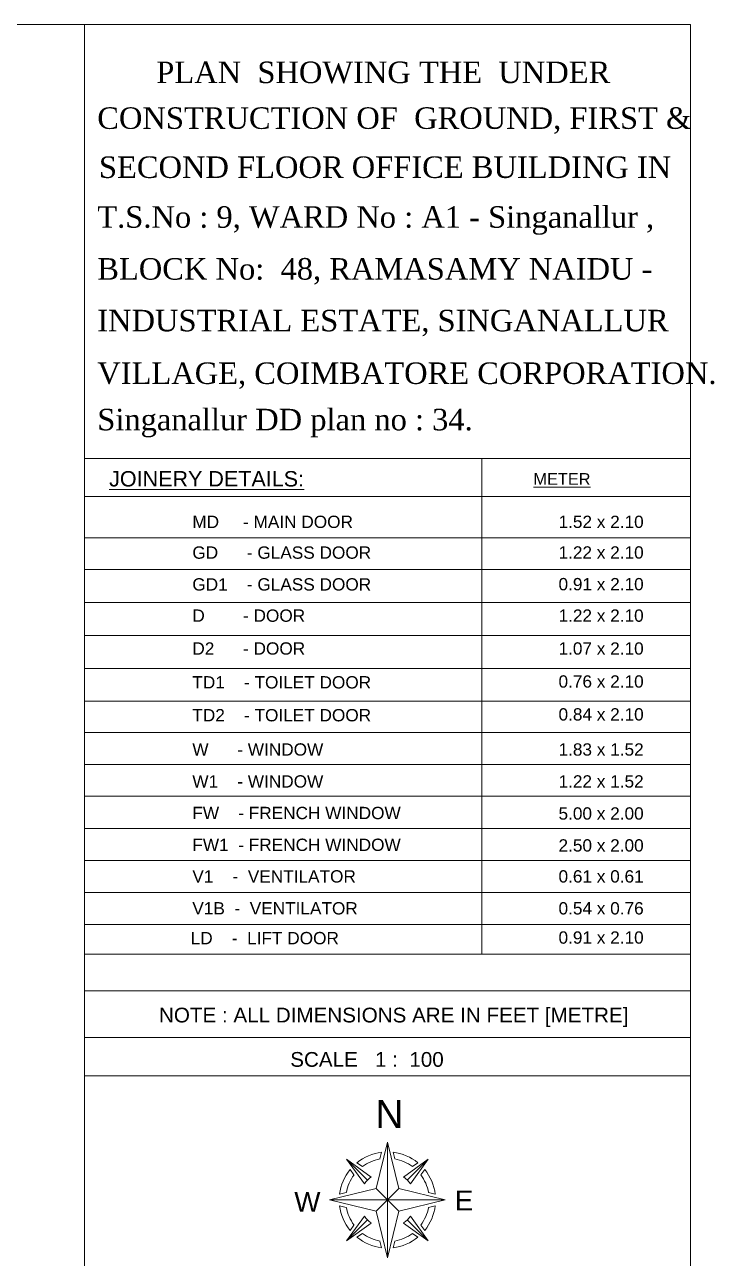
# Model space of a CAD drawing. Header units: metres. Extents: x -1560643 to -1560434, y 43491 to 43663.
# Drawn here: x -1560567.62 to -1560552.81, y 43576.47 to 43602.96 of the extents above; entities that cross this region are included whole.
import ezdxf
from ezdxf.enums import TextEntityAlignment as Align

# ---------------------------------------------------------------- set-up
doc = ezdxf.new("R2010")
doc.units = ezdxf.units.M
doc.header["$LTSCALE"] = 750
doc.header["$MEASUREMENT"] = 0
doc.layers.get('0').update_dxf_attribs({"lineweight": 5})
doc.layers.add('BLK_1_FLR_0_DRINKING_WATER', color=7, linetype='Continuous', lineweight=5)
doc.styles.add('bold', font='arial.ttf')
doc.styles.get("Standard").update_dxf_attribs({"font": 'arial.ttf'})
doc.styles.add('style1', font='times.ttf', dxfattribs={"width": 0.95, "height": 200})

# ---------------------------------------------------------------- blocks, each defined once
blk = doc.blocks.new('A$C52BB42CC')
at = {"linetype": 'ByBlock'}
for p, q in [((3539, 4432.7), (0, 4432.7)), ((3026.5, 2394.8), (3026.5, 4432.7)), ((3539, 2394.8), (3539, 4432.7)), ((3362.6, 3646.6), (3362.6, 4065.8)), ((3026.5, 4033.6), (3539, 4033.6)), ((3026.5, 3998.8), (3539, 3998.8)), ((3026.5, 3971.9), (3539, 3971.9)), ((3026.5, 3944.1), (3539, 3944.1)), ((3026.5, 3944.1), (3539, 3944.1)), ((3026.5, 3916.2), (3539, 3916.2)), ((3026.5, 3888.4), (3372.1, 3888.4)), ((3026.5, 3888.4), (3372.1, 3888.4)), ((3026.5, 3888.4), (3372.1, 3888.4)), ((3026.5, 3888.4), (3539, 3888.4)), ((3026.5, 3860.6), (3372.1, 3860.6)), ((3026.5, 3860.6), (3372.1, 3860.6)), ((3026.5, 3860.6), (3372.1, 3860.6)), ((3026.5, 3860.6), (3539, 3860.6)), ((3026.5, 3834.3), (3539, 3834.3)), ((3026.5, 3834.3), (3539, 3834.3)), ((3026.5, 3834.3), (3539, 3834.3)), ((3026.5, 3834.3), (3539, 3834.3)), ((3026.5, 3807.2), (3539, 3807.2)), ((3026.5, 3807.2), (3539, 3807.2)), ((3026.5, 3807.2), (3539, 3807.2)), ((3026.5, 3807.2), (3539, 3807.2)), ((3026.5, 3780.2), (3539, 3780.2)), ((3026.5, 3780.2), (3539, 3780.2)), ((3026.5, 3780.2), (3539, 3780.2)), ((3026.5, 3780.2), (3539, 3780.2)), ((3026.5, 3780.2), (3539, 3780.2)), ((3026.5, 3780.2), (3539, 3780.2)), ((3026.5, 3780.2), (3539, 3780.2)), ((3026.5, 3780.2), (3539, 3780.2)), ((3026.5, 3780.2), (3539, 3780.2)), ((3026.5, 3780.2), (3539, 3780.2)), ((3026.5, 3780.2), (3539, 3780.2)), ((3026.5, 3780.2), (3539, 3780.2)), ((3026.5, 3753.1), (3539, 3753.1)), ((3026.5, 3753.1), (3539, 3753.1)), ((3026.5, 3753.1), (3539, 3753.1)), ((3026.5, 3753.1), (3539, 3753.1)), ((3026.5, 3753.1), (3539, 3753.1)), ((3026.5, 3753.1), (3539, 3753.1)), ((3026.5, 3753.1), (3539, 3753.1)), ((3026.5, 3753.1), (3539, 3753.1)), ((3026.5, 3726), (3539, 3726)), ((3026.5, 3726), (3539, 3726)), ((3026.5, 3726), (3539, 3726)), ((3026.5, 3726), (3539, 3726)), ((3026.5, 3699), (3539, 3699)), ((3026.5, 3699), (3539, 3699)), ((3026.5, 3699), (3539, 3699)), ((3026.5, 3699), (3539, 3699)), ((3026.5, 3671.9), (3539, 3671.9)), ((3026.5, 3646.6), (3539, 3646.6))]:
    blk.add_line(p, q, dxfattribs=at)
for p, q in [((3539, 4065.8), (3026.5, 4065.8)), ((3026.5, 3615.8), (3539, 3615.8)), ((3026.5, 3615.8), (3539, 3615.8)), ((3026.5, 3615.8), (3539, 3615.8)), ((3539, 3576.2), (3026.5, 3576.2)), ((3539, 3543.9), (3026.5, 3543.9)), ((3273.2, 3448.5), (3282.8, 3487.7)), ((3282.8, 3390), (3282.8, 3487.7)), ((3282.8, 3487.7), (3292.4, 3448.5)), ((3276.5, 3473.6), (3277.9, 3479.3)), ((3289, 3473.6), (3287.6, 3479.3)), ((3266, 3455.7), (3248.2, 3473.4)), ((3269.1, 3458.3), (3248.2, 3473.4)), ((3248.2, 3473.4), (3263.3, 3452.5)), ((3251.2, 3464.6), (3254.5, 3460.1)), ((3257, 3470.4), (3261.6, 3467.1)), ((3296.4, 3458.3), (3317.3, 3473.4)), ((3299.6, 3455.7), (3317.3, 3473.4)), ((3317.3, 3473.4), (3302.2, 3452.5)), ((3303.6, 3467.4), (3304, 3467.1)), ((3308.5, 3470.4), (3304, 3467.1)), ((3311, 3460.1), (3314.3, 3464.6)), ((3233.9, 3438.9), (3273.2, 3448.5)), ((3248, 3445.1), (3242.3, 3443.7)), ((3282.8, 3438.9), (3273.2, 3448.5)), ((3282.8, 3438.9), (3292.4, 3448.5)), ((3292.4, 3448.5), (3331.6, 3438.9)), ((3323.2, 3443.7), (3317.5, 3445.1)), ((3233.9, 3438.9), (3331.6, 3438.9)), ((3273.2, 3429.3), (3233.9, 3438.9)), ((3248, 3432.6), (3242.3, 3434)), ((3282.8, 3438.9), (3273.2, 3429.3)), ((3282.8, 3438.9), (3292.4, 3429.3)), ((3331.6, 3438.9), (3292.4, 3429.3)), ((3317.5, 3432.6), (3323.2, 3434)), ((3263.3, 3425.2), (3248.2, 3404.3)), ((3266, 3422.1), (3248.2, 3404.3)), ((3282.8, 3390), (3273.2, 3429.3)), ((3292.4, 3429.3), (3282.8, 3390)), ((3299.6, 3422.1), (3317.3, 3404.3)), ((3317.3, 3404.3), (3302.2, 3425.2)), ((3248.2, 3404.3), (3269.1, 3419.4)), ((3251.2, 3413.1), (3254.5, 3417.7)), ((3296.4, 3419.4), (3317.3, 3404.3)), ((3314.3, 3413.1), (3311, 3417.7)), ((3257, 3407.3), (3261.6, 3410.6)), ((3276.5, 3404.1), (3277.9, 3398.4)), ((3287.6, 3398.4), (3289, 3404.1)), ((3304, 3410.6), (3308.5, 3407.3))]:
    blk.add_line(p, q)
for radius, start, end in [(40.7, 96.8494, 129.2433), (40.7, 50.7567, 83.1506), (40.7, 140.7567, 173.1506), (35.3, 100.1986, 126.8939), (35.3, 53.1061, 79.8014), (40.7, 6.8494, 39.2433), (35.3, 143.1061, 169.8014), (23.8, 125.1291, 144.8709), (23.8, 35.1291, 54.8709), (35.3, 10.1986, 36.8939), (40.7, 186.8494, 219.2433), (35.3, 190.1986, 216.8939), (35.3, 323.1061, 349.8014), (40.7, 320.7567, 353.1506), (23.8, 215.1291, 234.8709), (23.8, 305.1291, 324.8709), (40.7, 230.7567, 263.1506), (35.3, 233.1061, 259.8014), (40.7, 276.8494, 309.2433), (35.3, 280.1986, 306.8939)]:
    blk.add_arc((3282.8, 3438.9), radius, start, end)
for s, height, style, p in [('PLAN  SHOWING THE  UNDER ', 18.196, 'style1', (3087.3, 4383.3)), ('CONSTRUCTION OF  GROUND, FIRST &', 18.196, 'style1', (3037.4, 4344.6)), ('SECOND FLOOR OFFICE BUILDING IN ', 18.196, 'style1', (3038.8, 4303.1)), ('T.S.No : 9, WARD No : A1 - Singanallur ,', 18.196, 'style1', (3037.4, 4261)), ('BLOCK No:  48, RAMASAMY NAIDU -', 18.196, 'style1', (3037.4, 4217.1)), ('INDUSTRIAL ESTATE, SINGANALLUR ', 18.196, 'style1', (3037.4, 4173.4)), ('VILLAGE, COIMBATORE CORPORATION.', 18.196, 'style1', (3037.4, 4128.9)), ('Singanallur DD plan no : 34.', 18.196, 'style1', (3037.4, 4089.7)), ('%%UJOINERY DETAILS:', 13.032, 'bold', (3047.4, 4042.2)), ('NOTE : ALL DIMENSIONS ARE IN FEET [METRE]', 12.477, 'bold', (3089.6, 3589)), ('SCALE   1 :  100', 12.477, 'bold', (3200.6, 3551.5))]:
    blk.add_text(s, height=height, dxfattribs=dict(style=style)).set_placement(p)
for s, height, p in [('%%UMETER', 9.87, (3406.3, 4043.6)), ('MD     - MAIN DOOR', 10.42, (3117.8, 4007.1)), ('1.52 x 2.10', 10.42, (3427.5, 4007.1)), ('GD      - GLASS DOOR', 10.42, (3117.8, 3981.1)), ('1.22 x 2.10', 10.42, (3427.5, 3981.2)), ('GD1    - GLASS DOOR', 10.42, (3117.8, 3954.2)), ('0.91 x 2.10', 10.42, (3427.5, 3954.4)), ('D        - DOOR', 10.42, (3117.8, 3927.8)), ('1.22 x 2.10', 10.42, (3427.5, 3927.8)), ('D2      - DOOR', 10.42, (3117.8, 3900)), ('1.07 x 2.10', 10.42, (3427.5, 3900)), ('TD1    - TOILET DOOR', 10.42, (3117.8, 3871.4)), ('0.76 x 2.10', 10.42, (3427.5, 3872.1)), ('TD2    - TOILET DOOR', 10.42, (3117.8, 3843.6)), ('0.84 x 2.10', 10.42, (3427.5, 3844.3)), ('W      - WINDOW', 10.42, (3117.8, 3814.6)), ('1.83 x 1.52', 10.42, (3427.5, 3814.6)), ('W1    - WINDOW', 10.42, (3117.8, 3787.6)), ('1.22 x 1.52', 10.42, (3427.5, 3787.6)), ('FW    - FRENCH WINDOW', 10.42, (3117.8, 3760.9)), ('5.00 x 2.00', 10.42, (3427.5, 3760.5)), ('FW1  - FRENCH WINDOW', 10.42, (3117.8, 3734)), ('2.50 x 2.00', 10.42, (3427.5, 3733.5)), ('V1    -  VENTILATOR', 10.42, (3117.8, 3707.3)), ('0.61 x 0.61', 10.42, (3427.5, 3707.3)), ('V1B  -  VENTILATOR', 10.42, (3117.8, 3680.3)), ('0.54 x 0.76', 10.42, (3427.5, 3680.3)), ('LD    -  LIFT DOOR', 10.42, (3116.4, 3655.1)), ('0.91 x 2.10', 10.42, (3427.5, 3655.6))]:
    blk.add_text(s, height=height, dxfattribs=at).set_placement(p)
for s, height, p in [('N', 23.6, (3284.5, 3511.6)), ('W', 16.8, (3215.1, 3437.3)), ('E', 16.8, (3347.6, 3438.5))]:
    blk.add_text(s, height=height).set_placement(p, align=Align.MIDDLE_CENTER)

msp = doc.modelspace()

# ---------------------------------------------------------------- block references
at = {"layer": 'BLK_1_FLR_0_DRINKING_WATER', "xscale": 0.0254016284015961, "yscale": 0.0254016284015961, "zscale": 0.0254016284015961}
msp.add_blockref('A$C52BB42CC', (-1560643.21924, 43490.36698), dxfattribs=at)

doc.saveas('drawing.dxf')
